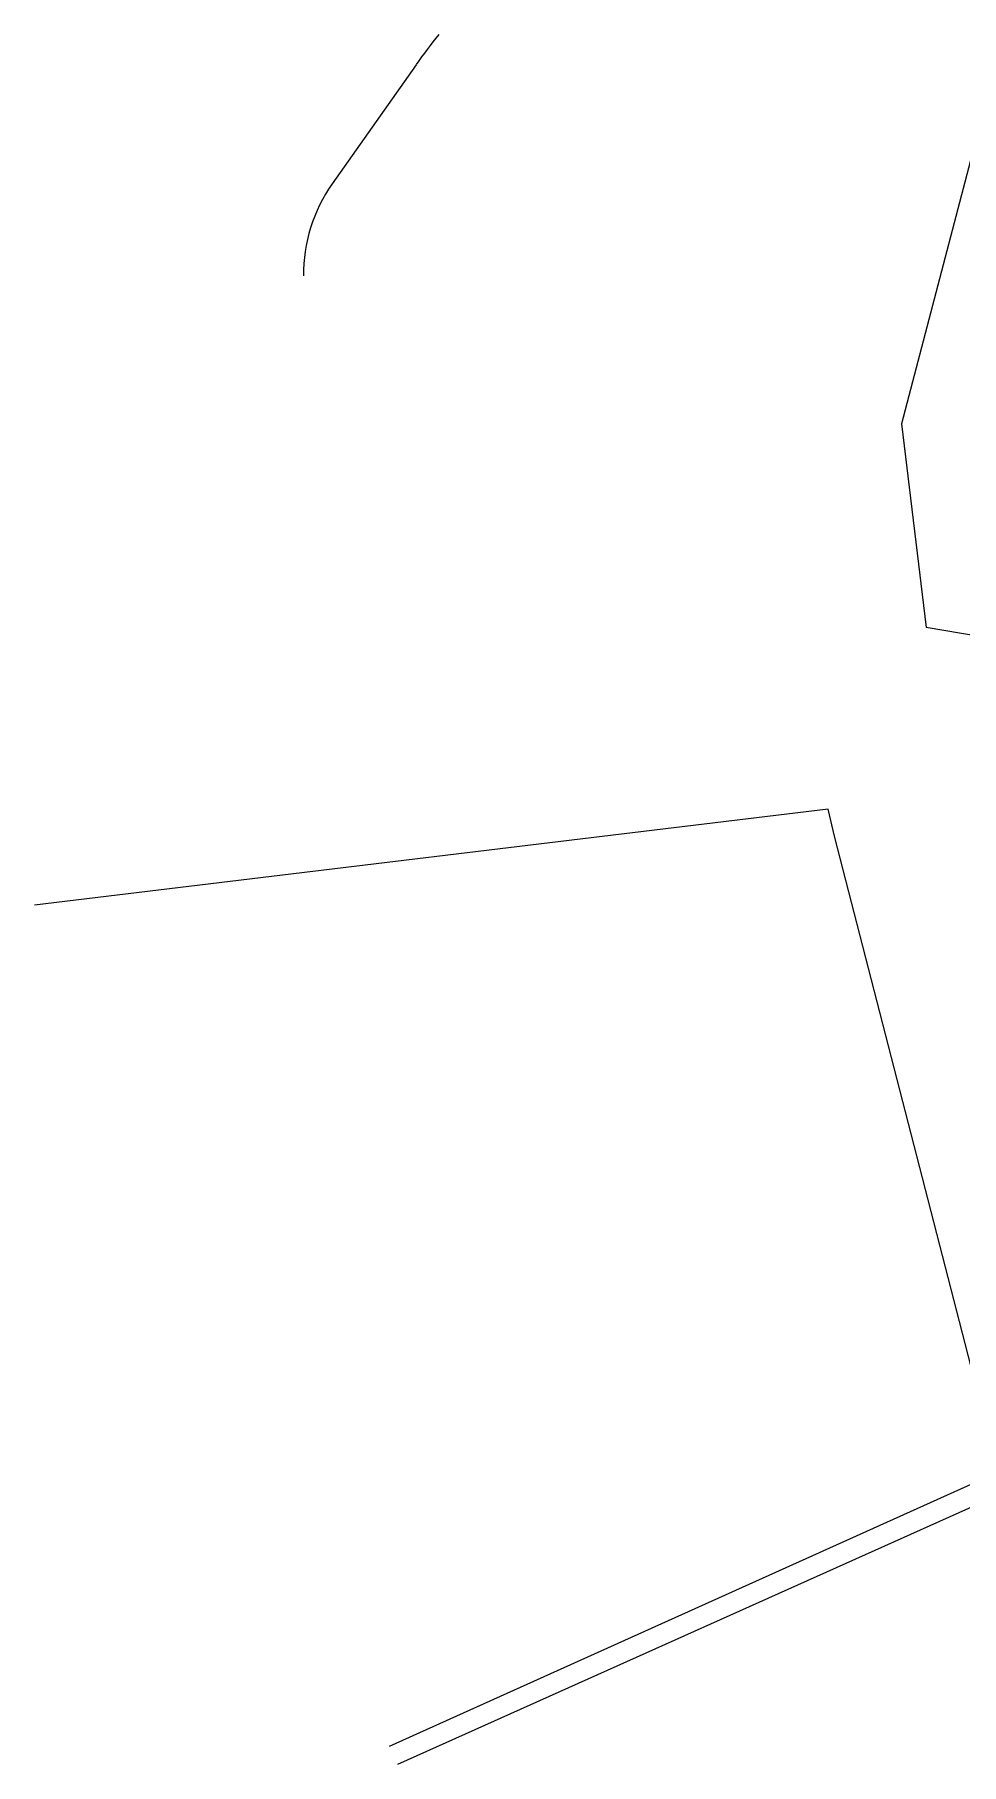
# Model space of a CAD drawing. Extents: x 5056 to 8489, y 7656 to 10510.
# Drawn here: x 5056 to 5805, y 9112 to 10510 of the extents above; entities that cross this region are included whole.
import ezdxf

# ---------------------------------------------------------------- set-up
doc = ezdxf.new("R2010")
doc.units = 0
for name, color, linetype in [('Ex Parcels', 7, 'Continuous'), ('Ex Roads', 7, 'Continuous'), ('Ex Utilities', 7, 'Continuous')]:
    doc.layers.add(name, color=color, linetype=linetype)

msp = doc.modelspace()

# ---------------------------------------------------------------- linework, layer by layer
at = {"layer": 'Ex Parcels'}
for p, q in [((5833, 10486.2), (5756.6, 10195.2)), ((5756.6, 10195.2), (5776.5, 10030.6)), ((6079.7, 9979.1), (5776.5, 10030.6)), ((5697.5, 9883.7), (5055.8, 9806.2)), ((5697.5, 9883.7), (5055.8, 9806.2)), ((5702.4, 9861.9), (5697.5, 9883.7)), ((5702.4, 9861.9), (5697.5, 9883.7)), ((5829, 9371.3), (5702.4, 9861.9))]:
    msp.add_line(p, q, dxfattribs=at)
at = {"layer": 'Ex Roads'}
for points in [[(6274.6, 9551.3), (5970, 9408.7), (5342.5, 9126.3)], [(5842.1, 9332.5), (5349.1, 9111.7)]]:
    msp.add_lwpolyline(points, dxfattribs=at)
at = {"layer": 'Ex Utilities'}
msp.add_line((5364.2, 10485.4), (5296.3, 10389), dxfattribs=at)
for centre, radius, start, end in [((5764, 10203.8), 489, 141.2679, 144.8331), ((5401.6, 10315.5), 128.4, 145.0791, 180.3393)]:
    msp.add_arc(centre, radius, start, end, dxfattribs=at)

doc.saveas('drawing.dxf')
